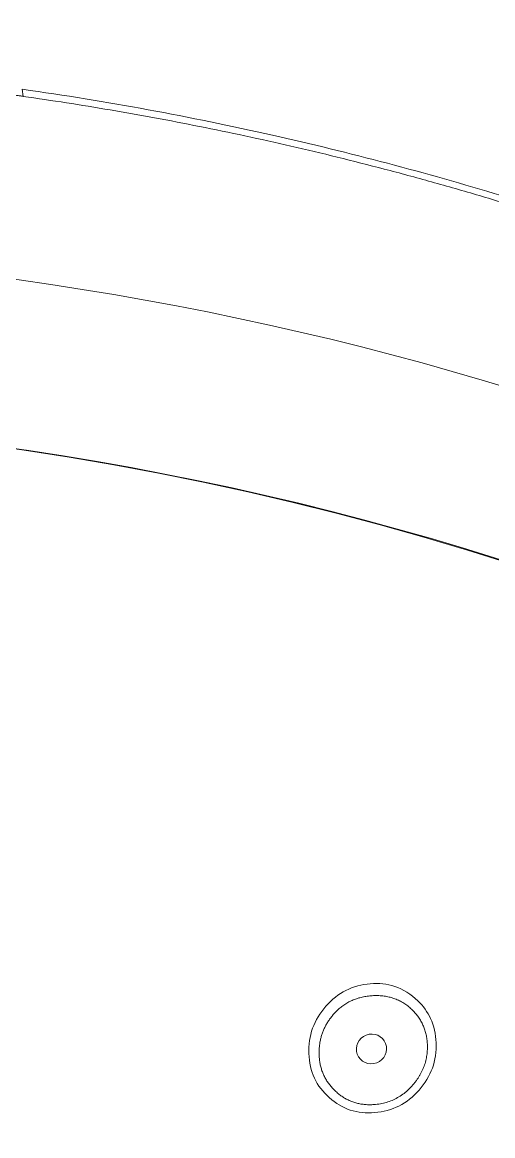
# Model space of a CAD drawing. Header units: millimetres. Extents: x 17284 to 19660, y -6011 to -2651.
# Drawn here: x 18059.99 to 18069.17, y -3828.53 to -3806.79 of the extents above; entities that cross this region are included whole.
import ezdxf

# ---------------------------------------------------------------- set-up
doc = ezdxf.new("R2010")
doc.units = ezdxf.units.MM

msp = doc.modelspace()

# ---------------------------------------------------------------- linework, layer by layer
at = {"linetype": 'Continuous', "lineweight": 13, "extrusion": (-1, -2.22045e-16, 0)}
msp.add_line((18060.005, -3808.241, 0), (18059.987, -3808.101, 0), dxfattribs=at)
at = {"linetype": 'Continuous', "lineweight": 13}
for centre, major_axis, start_param, end_param in [((18051.187, -3863.115, 0), (-57.26, 0), 3.334115, 6.094547), ((18051.187, -3864.158, 0), (54.792, 0), 0, 3.141593)]:
    msp.add_ellipse(centre, major_axis=major_axis, ratio=0.906308, start_param=start_param, end_param=end_param, dxfattribs=at)
at = {"linetype": 'Continuous', "lineweight": 18}
msp.add_ellipse((18051.187, -3864.158, 0), major_axis=(54.792, 0), ratio=0.906308, start_param=4.743974, end_param=10.963989, dxfattribs=at)
msp.add_ellipse((18066.806, -3826.833, 0), major_axis=(-0.277, -0.105), ratio=0.974091, dxfattribs=at)
at = {"linetype": 'Continuous', "lineweight": 13}
for points, knots in [([(18060.005, -3808.241, 0), (18059.994, -3808.239, 0), (18059.973, -3808.236, 0), (18059.941, -3808.231, 0), (18059.908, -3808.227, 0), (18059.876, -3808.222, 0), (18059.844, -3808.218, 0), (18059.813, -3808.213, 0), (18059.781, -3808.208, 0), (18059.749, -3808.203, 0), (18059.717, -3808.199, 0), (18059.685, -3808.194, 0), (18059.653, -3808.189, 0), (18059.621, -3808.184, 0), (18059.589, -3808.179, 0), (18059.557, -3808.175, 0), (18059.525, -3808.17, 0), (18059.493, -3808.165, 0), (18059.461, -3808.16, 0), (18059.429, -3808.155, 0), (18059.397, -3808.15, 0), (18059.365, -3808.145, 0), (18059.333, -3808.14, 0), (18059.301, -3808.135, 0), (18059.269, -3808.13, 0), (18059.237, -3808.125, 0), (18059.205, -3808.12, 0), (18059.173, -3808.115, 0), (18059.141, -3808.109, 0), (18059.109, -3808.104, 0), (18059.077, -3808.099, 0), (18059.046, -3808.094, 0), (18059.014, -3808.089, 0), (18058.982, -3808.083, 0), (18058.95, -3808.078, 0), (18058.918, -3808.073, 0), (18058.886, -3808.067, 0), (18058.854, -3808.062, 0), (18058.822, -3808.057, 0), (18058.79, -3808.051, 0), (18058.758, -3808.046, 0), (18058.727, -3808.04, 0), (18058.695, -3808.035, 0), (18058.663, -3808.03, 0), (18058.631, -3808.024, 0), (18058.599, -3808.018, 0), (18058.567, -3808.013, 0), (18058.535, -3808.007, 0), (18058.504, -3808.002, 0), (18058.472, -3807.996, 0), (18058.44, -3807.99, 0), (18058.408, -3807.985, 0), (18058.376, -3807.979, 0), (18058.344, -3807.973, 0), (18058.312, -3807.968, 0), (18058.281, -3807.962, 0), (18058.249, -3807.956, 0), (18058.217, -3807.95, 0), (18058.185, -3807.944, 0), (18058.153, -3807.939, 0), (18058.121, -3807.933, 0), (18058.09, -3807.927, 0), (18058.058, -3807.921, 0), (18058.026, -3807.915, 0), (18057.994, -3807.909, 0), (18057.962, -3807.903, 0), (18057.931, -3807.897, 0), (18057.899, -3807.891, 0), (18057.867, -3807.885, 0), (18057.835, -3807.879, 0), (18057.804, -3807.873, 0), (18057.772, -3807.867, 0), (18057.74, -3807.861, 0), (18057.708, -3807.854, 0), (18057.676, -3807.848, 0), (18057.645, -3807.842, 0), (18057.613, -3807.836, 0), (18057.581, -3807.829, 0), (18057.549, -3807.823, 0), (18057.518, -3807.817, 0), (18057.486, -3807.811, 0), (18057.454, -3807.804, 0), (18057.423, -3807.798, 0), (18057.391, -3807.791, 0), (18057.359, -3807.785, 0), (18057.327, -3807.779, 0), (18057.296, -3807.772, 0), (18057.264, -3807.766, 0), (18057.232, -3807.759, 0), (18057.201, -3807.753, 0), (18057.169, -3807.746, 0), (18057.137, -3807.739, 0), (18057.105, -3807.733, 0), (18057.074, -3807.726, 0), (18057.042, -3807.72, 0), (18057.01, -3807.713, 0), (18056.979, -3807.706, 0), (18056.947, -3807.699, 0), (18056.915, -3807.693, 0), (18056.884, -3807.686, 0), (18056.852, -3807.679, 0), (18056.82, -3807.672, 0), (18056.789, -3807.665, 0), (18056.757, -3807.659, 0), (18056.726, -3807.652, 0), (18056.694, -3807.645, 0), (18056.662, -3807.638, 0), (18056.631, -3807.631, 0), (18056.589, -3807.622, 0), (18056.537, -3807.61, 0), (18056.475, -3807.597, 0), (18056.414, -3807.583, 0), (18056.352, -3807.569, 0), (18056.291, -3807.555, 0), (18056.229, -3807.541, 0), (18056.168, -3807.527, 0), (18056.107, -3807.512, 0), (18056.046, -3807.498, 0), (18055.985, -3807.484, 0), (18055.924, -3807.469, 0), (18055.864, -3807.455, 0), (18055.803, -3807.44, 0), (18055.743, -3807.426, 0), (18055.682, -3807.411, 0), (18055.622, -3807.396, 0), (18055.562, -3807.381, 0), (18055.502, -3807.366, 0), (18055.442, -3807.351, 0), (18055.382, -3807.336, 0), (18055.322, -3807.321, 0), (18055.263, -3807.306, 0), (18055.203, -3807.291, 0), (18055.144, -3807.275, 0), (18055.084, -3807.26, 0), (18055.025, -3807.244, 0), (18054.966, -3807.229, 0), (18054.907, -3807.213, 0), (18054.848, -3807.197, 0), (18054.79, -3807.181, 0), (18054.731, -3807.165, 0), (18054.672, -3807.149, 0), (18054.614, -3807.133, 0), (18054.556, -3807.117, 0), (18054.497, -3807.101, 0), (18054.439, -3807.085, 0), (18054.381, -3807.068, 0), (18054.323, -3807.052, 0), (18054.266, -3807.035, 0), (18054.208, -3807.019, 0), (18054.15, -3807.002, 0), (18054.093, -3806.985, 0), (18054.036, -3806.968, 0), (18053.978, -3806.951, 0), (18053.921, -3806.934, 0), (18053.864, -3806.917, 0), (18053.807, -3806.9, 0), (18053.75, -3806.883, 0), (18053.694, -3806.865, 0), (18053.637, -3806.848, 0), (18053.581, -3806.83, 0), (18053.524, -3806.813, 0), (18053.487, -3806.801, 0), (18053.468, -3806.795, 0)], [0, 0, 0, 0, 0.004639, 0.009278, 0.013915, 0.018552, 0.023189, 0.027824, 0.032459, 0.037094, 0.041728, 0.046362, 0.050995, 0.055628, 0.06026, 0.064892, 0.069524, 0.074156, 0.078787, 0.083418, 0.088049, 0.092681, 0.097312, 0.101943, 0.106574, 0.111205, 0.115836, 0.120467, 0.125099, 0.129731, 0.134363, 0.138995, 0.143628, 0.148261, 0.152895, 0.157529, 0.162163, 0.166798, 0.171434, 0.17607, 0.180707, 0.185345, 0.189983, 0.194622, 0.199262, 0.203903, 0.208545, 0.213188, 0.217831, 0.222476, 0.227121, 0.231768, 0.236416, 0.241065, 0.245715, 0.250367, 0.255019, 0.259673, 0.264329, 0.268986, 0.273644, 0.278303, 0.282965, 0.287627, 0.292292, 0.296958, 0.301625, 0.306294, 0.310965, 0.315638, 0.320313, 0.324989, 0.329668, 0.334348, 0.33903, 0.343714, 0.3484, 0.353089, 0.357779, 0.362472, 0.367166, 0.371863, 0.376563, 0.381264, 0.385968, 0.390674, 0.395383, 0.400094, 0.404808, 0.409524, 0.414242, 0.418964, 0.423687, 0.428414, 0.433143, 0.437875, 0.44261, 0.447347, 0.452088, 0.456831, 0.461577, 0.466326, 0.471079, 0.475834, 0.480592, 0.485353, 0.490118, 0.494885, 0.499656, 0.509, 0.518342, 0.527684, 0.537026, 0.546368, 0.55571, 0.565052, 0.574396, 0.583741, 0.593087, 0.602434, 0.611784, 0.621136, 0.63049, 0.639847, 0.649207, 0.65857, 0.667937, 0.677307, 0.686682, 0.69606, 0.705444, 0.714832, 0.724225, 0.733624, 0.743028, 0.752438, 0.761854, 0.771277, 0.780706, 0.790142, 0.799585, 0.809036, 0.818494, 0.82796, 0.837435, 0.846918, 0.85641, 0.86591, 0.87542, 0.884939, 0.894468, 0.904007, 0.913557, 0.923116, 0.932687, 0.942268, 0.951861, 0.961465, 0.97108, 0.980708, 0.990348, 1, 1, 1, 1]), ([(18067.713, -3825.896, 0), (18067.815, -3825.996, 0), (18067.901, -3826.113, 0), (18068.091, -3826.522, 0), (18068.105, -3826.903, 0), (18067.887, -3827.51, 0), (18067.629, -3827.803, 0), (18067.058, -3828.093, 0), (18066.685, -3828.123, 0), (18066.1, -3827.93, 0), (18065.825, -3827.687, 0), (18065.56, -3827.118, 0), (18065.545, -3826.738, 0), (18065.766, -3826.125, 0), (18066.024, -3825.835, 0), (18066.593, -3825.546, 0), (18066.97, -3825.517, 0), (18067.422, -3825.666, 0), (18067.581, -3825.767, 0), (18067.713, -3825.896, 0)], [0, 0, 0, 0, 0.054833, 0.054833, 0.179833, 0.179833, 0.304833, 0.304833, 0.429833, 0.429833, 0.554833, 0.554833, 0.679833, 0.679833, 0.804833, 0.804833, 0.929833, 0.929833, 1, 1, 1, 1])]:
    msp.add_open_spline(points, degree=3, knots=knots, dxfattribs=at)
at = {"linetype": 'Continuous', "lineweight": 18}
for points, knots in [([(18104.837, -3841.333, 0), (18104.781, -3841.197, 0), (18104.141, -3839.656, 0), (18102.816, -3836.874, 0), (18100.667, -3833.232, 0), (18098.776, -3830.537, 0), (18097.278, -3828.63, 0), (18096.219, -3827.368, 0), (18095.204, -3826.23, 0), (18094.248, -3825.215, 0), (18093.36, -3824.318, 0), (18092.488, -3823.476, 0), (18091.477, -3822.54, 0), (18090.149, -3821.376, 0), (18088.369, -3819.929, 0), (18086.101, -3818.249, 0), (18083.305, -3816.403, 0), (18080.202, -3814.623, 0), (18076.838, -3812.963, 0), (18073.263, -3811.468, 0), (18069.244, -3810.094, 0), (18064.779, -3808.914, 0), (18061.633, -3808.337, 0), (18059.987, -3808.101, 0)], [0, 0, 0, 0, 0.007886, 0.089676, 0.164901, 0.232668, 0.263557, 0.292455, 0.31905, 0.343285, 0.365173, 0.384723, 0.406204, 0.436574, 0.475979, 0.52431, 0.581258, 0.64681, 0.705642, 0.770431, 0.841211, 0.917825, 1, 1, 1, 1]), ([(18108.447, -3859.491, 0), (18108.447, -3859.011, 0), (18108.428, -3857.807, 0), (18108.324, -3855.868, 0), (18108.102, -3853.666, 0), (18107.809, -3851.704, 0), (18107.486, -3849.997, 0), (18107.166, -3848.559, 0), (18106.806, -3847.142, 0), (18106.405, -3845.747, 0), (18105.965, -3844.374, 0), (18105.488, -3843.024, 0), (18104.975, -3841.698, 0), (18104.428, -3840.396, 0), (18103.848, -3839.12, 0), (18103.236, -3837.869, 0), (18102.594, -3836.645, 0), (18101.923, -3835.447, 0), (18101.225, -3834.276, 0), (18100.5, -3833.132, 0), (18099.752, -3832.016, 0), (18098.979, -3830.927, 0), (18098.185, -3829.867, 0), (18097.37, -3828.834, 0), (18096.536, -3827.83, 0), (18095.684, -3826.853, 0), (18094.815, -3825.905, 0), (18093.931, -3824.985, 0), (18093.032, -3824.093, 0), (18092.12, -3823.23, 0), (18091.196, -3822.394, 0), (18090.262, -3821.585, 0), (18089.317, -3820.805, 0), (18088.364, -3820.051, 0), (18087.404, -3819.325, 0), (18086.437, -3818.625, 0), (18085.464, -3817.952, 0), (18084.487, -3817.305, 0), (18083.506, -3816.684, 0), (18082.522, -3816.088, 0), (18081.537, -3815.517, 0), (18080.551, -3814.971, 0), (18079.565, -3814.449, 0), (18078.579, -3813.951, 0), (18077.595, -3813.476, 0), (18076.613, -3813.025, 0), (18075.634, -3812.595, 0), (18074.658, -3812.188, 0), (18073.687, -3811.802, 0), (18072.721, -3811.437, 0), (18071.761, -3811.093, 0), (18070.806, -3810.768, 0), (18069.858, -3810.463, 0), (18068.918, -3810.177, 0), (18067.985, -3809.909, 0), (18067.06, -3809.659, 0), (18066.144, -3809.426, 0), (18065.238, -3809.211, 0), (18064.34, -3809.011, 0), (18063.453, -3808.827, 0), (18062.576, -3808.659, 0), (18061.709, -3808.505, 0), (18060.854, -3808.365, 0), (18060.286, -3808.282, 0), (18060.005, -3808.241, 0)], [0, 0, 0, 0, 0.019619, 0.049202, 0.079313, 0.109952, 0.130093, 0.150065, 0.16987, 0.189506, 0.208974, 0.228274, 0.247405, 0.266368, 0.285163, 0.30379, 0.322248, 0.340539, 0.358661, 0.376614, 0.3944, 0.412017, 0.429466, 0.446746, 0.463859, 0.480803, 0.497579, 0.514186, 0.530626, 0.546897, 0.563, 0.578934, 0.5947, 0.610299, 0.625728, 0.64099, 0.656083, 0.671008, 0.685765, 0.700353, 0.714774, 0.729026, 0.743109, 0.757025, 0.770772, 0.784351, 0.797762, 0.811004, 0.824078, 0.836984, 0.849722, 0.862291, 0.874693, 0.886925, 0.89899, 0.910886, 0.922615, 0.934174, 0.945566, 0.956789, 0.967844, 0.978731, 0.98945, 1, 1, 1, 1]), ([(18067.589, -3826.06, 0), (18067.577, -3826.048, 0), (18067.553, -3826.026, 0), (18067.515, -3825.995, 0), (18067.476, -3825.966, 0), (18067.436, -3825.94, 0), (18067.395, -3825.915, 0), (18067.353, -3825.893, 0), (18067.31, -3825.873, 0), (18067.265, -3825.855, 0), (18067.22, -3825.84, 0), (18067.174, -3825.826, 0), (18067.127, -3825.815, 0), (18067.078, -3825.806, 0), (18067.029, -3825.8, 0), (18066.978, -3825.795, 0), (18066.927, -3825.793, 0), (18066.874, -3825.793, 0), (18066.806, -3825.796, 0), (18066.723, -3825.804, 0), (18066.627, -3825.821, 0), (18066.535, -3825.845, 0), (18066.448, -3825.877, 0), (18066.365, -3825.916, 0), (18066.285, -3825.963, 0), (18066.21, -3826.017, 0), (18066.139, -3826.079, 0), (18066.086, -3826.134, 0), (18066.048, -3826.178, 0), (18066.023, -3826.209, 0), (18066, -3826.239, 0), (18065.977, -3826.271, 0), (18065.956, -3826.303, 0), (18065.936, -3826.335, 0), (18065.918, -3826.368, 0), (18065.9, -3826.401, 0), (18065.884, -3826.434, 0), (18065.869, -3826.468, 0), (18065.855, -3826.503, 0), (18065.842, -3826.538, 0), (18065.831, -3826.573, 0), (18065.821, -3826.609, 0), (18065.812, -3826.645, 0), (18065.804, -3826.682, 0), (18065.797, -3826.719, 0), (18065.792, -3826.757, 0), (18065.788, -3826.795, 0), (18065.785, -3826.833, 0), (18065.783, -3826.872, 0), (18065.782, -3826.928, 0), (18065.785, -3826.998, 0), (18065.795, -3827.082, 0), (18065.81, -3827.164, 0), (18065.832, -3827.243, 0), (18065.861, -3827.318, 0), (18065.895, -3827.391, 0), (18065.936, -3827.461, 0), (18065.983, -3827.528, 0), (18066.037, -3827.592, 0), (18066.096, -3827.653, 0), (18066.159, -3827.709, 0), (18066.226, -3827.759, 0), (18066.296, -3827.803, 0), (18066.368, -3827.84, 0), (18066.443, -3827.87, 0), (18066.521, -3827.893, 0), (18066.601, -3827.91, 0), (18066.684, -3827.921, 0), (18066.77, -3827.924, 0), (18066.869, -3827.921, 0), (18066.979, -3827.908, 0), (18067.098, -3827.88, 0), (18067.211, -3827.84, 0), (18067.318, -3827.787, 0), (18067.419, -3827.721, 0), (18067.514, -3827.643, 0), (18067.586, -3827.57, 0), (18067.639, -3827.508, 0), (18067.675, -3827.462, 0), (18067.708, -3827.415, 0), (18067.739, -3827.367, 0), (18067.767, -3827.319, 0), (18067.792, -3827.269, 0), (18067.815, -3827.219, 0), (18067.835, -3827.168, 0), (18067.852, -3827.116, 0), (18067.867, -3827.063, 0), (18067.878, -3827.009, 0), (18067.888, -3826.954, 0), (18067.894, -3826.899, 0), (18067.898, -3826.842, 0), (18067.899, -3826.773, 0), (18067.896, -3826.692, 0), (18067.885, -3826.6, 0), (18067.865, -3826.512, 0), (18067.838, -3826.428, 0), (18067.804, -3826.347, 0), (18067.762, -3826.269, 0), (18067.712, -3826.195, 0), (18067.654, -3826.125, 0), (18067.612, -3826.081, 0), (18067.589, -3826.06, 0)], [0, 0, 0, 0, 0.007473, 0.014841, 0.022121, 0.029329, 0.036484, 0.043605, 0.050709, 0.057816, 0.064945, 0.072113, 0.079341, 0.086644, 0.094041, 0.101549, 0.109182, 0.116957, 0.124887, 0.139651, 0.153951, 0.16789, 0.181578, 0.19513, 0.208667, 0.222307, 0.236169, 0.250364, 0.25626, 0.262094, 0.267874, 0.273604, 0.279291, 0.284942, 0.290561, 0.296157, 0.301736, 0.307304, 0.312868, 0.318434, 0.32401, 0.329602, 0.335216, 0.340859, 0.346538, 0.352259, 0.358027, 0.36385, 0.369732, 0.37568, 0.388844, 0.401658, 0.414193, 0.426527, 0.438741, 0.450918, 0.463142, 0.475497, 0.488063, 0.500917, 0.513786, 0.526316, 0.538592, 0.550702, 0.562737, 0.574794, 0.586964, 0.599339, 0.612006, 0.625046, 0.643419, 0.66126, 0.678802, 0.696291, 0.713974, 0.73209, 0.750863, 0.759685, 0.768364, 0.776916, 0.785361, 0.793719, 0.80201, 0.810255, 0.818474, 0.82669, 0.834922, 0.843194, 0.851525, 0.859935, 0.868446, 0.877076, 0.891387, 0.905285, 0.918871, 0.93225, 0.945536, 0.958842, 0.972282, 0.985967, 1, 1, 1, 1])]:
    msp.add_open_spline(points, degree=3, knots=knots, dxfattribs=at)

doc.saveas('drawing.dxf')
